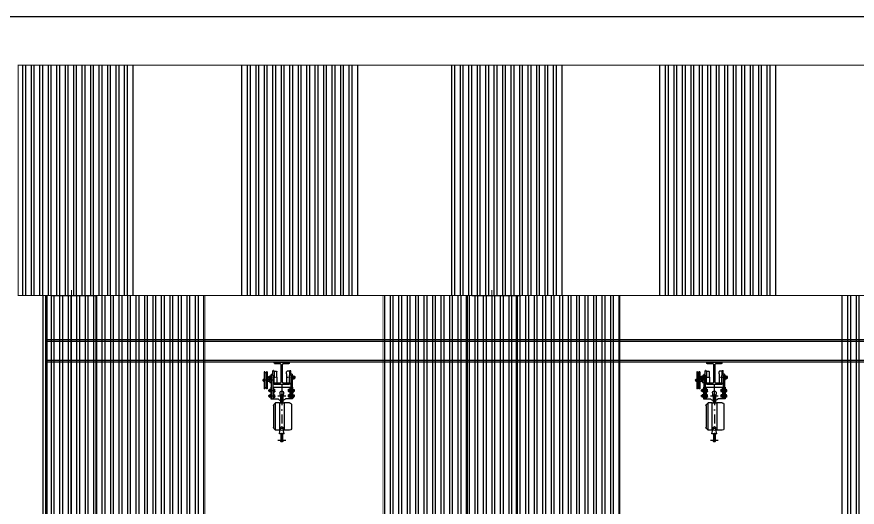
# Model space of a CAD drawing. Header units: inches. Extents: x 8618018 to 8935006, y 2431589 to 2567223.
# Drawn here: x 8806956 to 8816404, y 2505971 to 2511477 of the extents above; entities that cross this region are included whole.
import ezdxf

# ---------------------------------------------------------------- set-up
doc = ezdxf.new("R2010")
doc.units = ezdxf.units.IN
doc.header["$MEASUREMENT"] = 0
doc.linetypes.add('CENTER', pattern=[2, 1.25, -0.25, 0.25, -0.25])
doc.linetypes.add('DGN Style 4', pattern=[0.220024, 0.109943, -0.054972, 0.000137429, -0.054972])
for name, color, linetype, lineweight in [('22', 252, 'Continuous', 0), ('23', 252, 'Continuous', 0), ('CL', 252, 'CENTER', 5), ('DIM', 252, 'Continuous', 13)]:
    doc.layers.add(name, color=color, linetype=linetype, lineweight=lineweight)
doc.layers.add('Civil', color=252, linetype='Continuous')
doc.layers.add('SKID', color=252, linetype='Continuous')

# ---------------------------------------------------------------- blocks, each defined once
blk = doc.blocks.new('*U38')
at = {"layer": '22', "color": 6, "linetype": 'Continuous', "lineweight": -3}
for p, q in [((-0.012, -0.038), (-0.012, 0.048)), ((-0.012, 0.048), (0, 0.048)), ((0.012, 0.048), (0, 0.048)), ((0.012, 0.048), (0.012, -0.038)), ((-0.012, -0.037), (-0.007, -0.014)), ((0.012, -0.037), (0.007, -0.014))]:
    blk.add_line(p, q, dxfattribs=at)
for centre, major_axis, start_param, end_param in [((0, -0.038), (-0.0121, 0), 0, 3.141593), ((0, -0.015), (-0.00723, 0), 3.141593, 6.283185)]:
    blk.add_ellipse(centre, major_axis=major_axis, ratio=0.892895, start_param=start_param, end_param=end_param, dxfattribs=at)
blk = doc.blocks.new('*U39')
at = {"layer": '22', "color": 6, "linetype": 'Continuous', "lineweight": -3}
for p, q in [((-0.012, -0.038), (-0.012, 0.048)), ((-0.012, 0.048), (0, 0.048)), ((0.012, 0.048), (0, 0.048)), ((0.012, 0.048), (0.012, -0.038)), ((-0.012, -0.037), (-0.007, -0.014)), ((0.012, -0.037), (0.007, -0.014))]:
    blk.add_line(p, q, dxfattribs=at)
for centre, major_axis, start_param, end_param in [((0, -0.037), (-0.0121, 0), 0, 3.141593), ((0, -0.015), (-0.00723, 0), 3.141593, 6.283185)]:
    blk.add_ellipse(centre, major_axis=major_axis, ratio=0.892895, start_param=start_param, end_param=end_param, dxfattribs=at)
blk = doc.blocks.new('*U40')
at = {"layer": '22', "color": 6, "linetype": 'Continuous', "lineweight": -3}
for p, q in [((-0.108, 0.169), (-0.108, -0.125)), ((-0.086, 0.184), (-0.021, 0.184)), ((0.036, 0.186), (-0.021, 0.186)), ((-0.021, 0.186), (-0.021, -0.141)), ((0.036, 0.186), (0.036, -0.141)), ((0.036, 0.184), (0.081, 0.184)), ((0.081, 0.184), (0.095, 0.175)), ((0.081, -0.141), (0.081, 0.184)), ((0.107, 0.153), (0.107, -0.109)), ((-0.086, -0.141), (-0.021, -0.141)), ((-0.021, -0.186), (-0.01, -0.133)), ((-0.021, -0.186), (0.036, -0.186)), ((0.036, -0.186), (0.025, -0.133)), ((0.031, -0.141), (0.081, -0.141)), ((0.081, -0.141), (0.095, -0.131))]:
    blk.add_line(p, q, dxfattribs=at)
blk.add_circle((0.007, -0.123), 0.0203, dxfattribs=at)
for centre, major_axis, start_param, end_param in [((-0.086, 0.169), (0.022, 0), 1.570796, 3.141593), ((0.064, 0.153), (0.0439, 0), 0, 0.785398), ((-0.086, -0.125), (0.022, 0), 3.141593, 4.712389), ((0.064, -0.109), (0.0439, 0), 5.497787, 6.283185)]:
    blk.add_ellipse(centre, major_axis=major_axis, ratio=0.7, start_param=start_param, end_param=end_param, dxfattribs=at)
at = {"layer": '23', "color": 6, "linetype": 'DGN Style 4', "lineweight": -3}
for p, q in [((-0.04, 0.267), (0.055, 0.267)), ((0.007, 0.267), (0.007, -0.267)), ((-0.04, -0.267), (0.055, -0.267))]:
    blk.add_line(p, q, dxfattribs=at)
at = {"layer": '22', "color": 6, "linetype": 'Continuous', "lineweight": -3, "extrusion": (0, 0, -1), "rotation": 180}
blk.add_blockref('*U39', (-0.007, 0.234), dxfattribs=at)
at = {"layer": '22', "color": 6, "linetype": 'Continuous', "lineweight": -3}
blk.add_blockref('*U38', (0.007, -0.234), dxfattribs=at)
blk = doc.blocks.new('*U41')
at = {"layer": '22', "color": 6, "linetype": 'Continuous', "lineweight": -3}
for p, q in [((-0.012, -0.013), (-0.012, 0.013)), ((-0.009, 0.017), (0.001, 0.017)), ((0.001, 0.009), (-0.009, 0.009)), ((0.004, -0.013), (0.004, 0.013)), ((0.011, 0.01), (0.004, 0.01)), ((0.012, 0.009), (0.004, 0.009)), ((0.011, -0.01), (0.011, 0.01)), ((0.012, 0.009), (0.011, 0.01)), ((0.012, -0.009), (0.012, 0.009)), ((0.001, -0.009), (-0.009, -0.009)), ((-0.009, -0.017), (0.001, -0.017)), ((0.012, -0.009), (0.004, -0.009)), ((0.011, -0.01), (0.004, -0.01)), ((0.012, -0.009), (0.011, -0.01))]:
    blk.add_line(p, q, dxfattribs=at)
at = {"layer": '22', "color": 6, "linetype": 'Continuous', "lineweight": -3, "extrusion": (0, 0, -1)}
for centre, radius, start, end in [((-0.004, 0), 0.0164, 325.5383, 34.4617), ((0.008, 0.013), 0.00425, 289.559, 71.3335), ((0, -0.013), 0.00425, 109.559, 251.3335)]:
    blk.add_arc(centre, radius, start, end, dxfattribs=at)
at = {"layer": '22', "color": 6, "linetype": 'Continuous', "lineweight": -3}
for centre, radius, start, end in [((0, 0.013), 0.00425, 289.559, 71.3335), ((-0.012, 0), 0.0164, 325.5383, 34.4617), ((-0.008, -0.013), 0.00425, 109.559, 251.3335)]:
    blk.add_arc(centre, radius, start, end, dxfattribs=at)
blk = doc.blocks.new('*U42')
at = {"layer": '22', "color": 6, "linetype": 'Continuous', "lineweight": -3}
for p, q in [((-0.012, -0.013), (-0.012, 0.013)), ((-0.009, 0.017), (0.001, 0.017)), ((0.001, 0.009), (-0.009, 0.009)), ((0.004, -0.013), (0.004, 0.013)), ((0.011, 0.01), (0.004, 0.01)), ((0.012, 0.009), (0.004, 0.009)), ((0.011, -0.01), (0.011, 0.01)), ((0.012, 0.009), (0.011, 0.01)), ((0.012, -0.009), (0.012, 0.009)), ((0.001, -0.009), (-0.009, -0.009)), ((-0.009, -0.017), (0.001, -0.017)), ((0.012, -0.009), (0.004, -0.009)), ((0.011, -0.01), (0.004, -0.01)), ((0.012, -0.009), (0.011, -0.01))]:
    blk.add_line(p, q, dxfattribs=at)
at = {"layer": '22', "color": 6, "linetype": 'Continuous', "lineweight": -3, "extrusion": (0, 0, -1)}
for centre, radius, start, end in [((-0.004, 0), 0.0164, 325.5383, 34.4617), ((0.008, 0.013), 0.00425, 289.559, 71.3335), ((0, -0.013), 0.00425, 109.559, 251.3335)]:
    blk.add_arc(centre, radius, start, end, dxfattribs=at)
at = {"layer": '22', "color": 6, "linetype": 'Continuous', "lineweight": -3}
for centre, radius, start, end in [((0, 0.013), 0.00425, 289.559, 71.3335), ((-0.012, 0), 0.0164, 325.5383, 34.4617), ((-0.008, -0.013), 0.00425, 109.559, 251.3335)]:
    blk.add_arc(centre, radius, start, end, dxfattribs=at)
blk = doc.blocks.new('*U43')
at = {"layer": '22', "color": 6, "linetype": 'Continuous', "lineweight": -3}
for p, q in [((-0.016, 0.008), (-0.016, 0.011)), ((-0.016, 0.011), (0.016, 0.011)), ((-0.016, 0.008), (0.016, 0.008)), ((-0.014, 0.006), (-0.014, -0.002)), ((-0.007, -0.002), (-0.007, 0.006)), ((0.007, -0.002), (0.007, 0.006)), ((0.014, 0.006), (0.014, -0.002)), ((0.016, 0.008), (0.016, 0.011)), ((-0.011, -0.005), (0.011, -0.005)), ((-0.008, -0.01), (-0.008, -0.005)), ((-0.008, -0.01), (0.008, -0.01)), ((-0.007, -0.011), (-0.008, -0.01)), ((-0.007, -0.011), (-0.007, -0.005)), ((-0.007, -0.011), (0.007, -0.011)), ((0.007, -0.011), (0.007, -0.005)), ((0.007, -0.011), (0.008, -0.01)), ((0.008, -0.01), (0.008, -0.005))]:
    blk.add_line(p, q, dxfattribs=at)
for centre, radius, start, end in [((-0.011, 0.005), 0.0034, 19.559, 161.3335), ((0, 0.008), 0.0132, 235.5383, 304.4617), ((0.011, -0.001), 0.0034, 199.559, 341.3335)]:
    blk.add_arc(centre, radius, start, end, dxfattribs=at)
at = {"layer": '22', "color": 6, "linetype": 'Continuous', "lineweight": -3, "extrusion": (0, 0, -1)}
for centre, radius, start, end in [((0, -0.005), 0.0132, 55.5383, 124.4617), ((-0.011, 0.005), 0.0034, 19.559, 161.3335), ((0.011, -0.001), 0.0034, 199.559, 341.3335)]:
    blk.add_arc(centre, radius, start, end, dxfattribs=at)
blk = doc.blocks.new('*U44')
at = {"layer": '22', "color": 6, "linetype": 'Continuous', "lineweight": -3}
for p, q in [((-0.016, 0.008), (-0.016, 0.011)), ((-0.016, 0.011), (0.016, 0.011)), ((-0.016, 0.008), (0.016, 0.008)), ((-0.014, 0.006), (-0.014, -0.002)), ((-0.007, -0.002), (-0.007, 0.006)), ((0.007, -0.002), (0.007, 0.006)), ((0.014, 0.006), (0.014, -0.002)), ((0.016, 0.008), (0.016, 0.011)), ((-0.011, -0.005), (0.011, -0.005)), ((-0.008, -0.01), (-0.008, -0.005)), ((-0.008, -0.01), (0.008, -0.01)), ((-0.007, -0.011), (-0.008, -0.01)), ((-0.007, -0.011), (-0.007, -0.005)), ((-0.007, -0.011), (0.007, -0.011)), ((0.007, -0.011), (0.007, -0.005)), ((0.007, -0.011), (0.008, -0.01)), ((0.008, -0.01), (0.008, -0.005))]:
    blk.add_line(p, q, dxfattribs=at)
for centre, radius, start, end in [((-0.011, 0.005), 0.0034, 19.559, 161.3335), ((0, 0.008), 0.0132, 235.5383, 304.4617), ((0.011, -0.001), 0.0034, 199.559, 341.3335)]:
    blk.add_arc(centre, radius, start, end, dxfattribs=at)
at = {"layer": '22', "color": 6, "linetype": 'Continuous', "lineweight": -3, "extrusion": (0, 0, -1)}
for centre, radius, start, end in [((0, -0.005), 0.0132, 55.5383, 124.4617), ((-0.011, 0.005), 0.0034, 19.559, 161.3335), ((0.011, -0.001), 0.0034, 199.559, 341.3335)]:
    blk.add_arc(centre, radius, start, end, dxfattribs=at)
blk = doc.blocks.new('*U45')
at = {"layer": '22', "color": 6, "linetype": 'Continuous', "lineweight": -3}
for p, q in [((-0.016, 0.008), (-0.016, 0.011)), ((-0.016, 0.011), (0.016, 0.011)), ((-0.016, 0.008), (0.016, 0.008)), ((-0.014, 0.006), (-0.014, -0.002)), ((-0.007, -0.002), (-0.007, 0.006)), ((0.007, -0.002), (0.007, 0.006)), ((0.014, 0.006), (0.014, -0.002)), ((0.016, 0.008), (0.016, 0.011)), ((-0.011, -0.005), (0.011, -0.005)), ((-0.008, -0.01), (-0.008, -0.005)), ((-0.008, -0.01), (0.008, -0.01)), ((-0.007, -0.011), (-0.008, -0.01)), ((-0.007, -0.011), (-0.007, -0.005)), ((-0.007, -0.011), (0.007, -0.011)), ((0.007, -0.011), (0.007, -0.005)), ((0.007, -0.011), (0.008, -0.01)), ((0.008, -0.01), (0.008, -0.005))]:
    blk.add_line(p, q, dxfattribs=at)
for centre, radius, start, end in [((-0.011, 0.005), 0.0034, 19.559, 161.3335), ((0, 0.008), 0.0132, 235.5383, 304.4617), ((0.011, -0.001), 0.0034, 199.559, 341.3335)]:
    blk.add_arc(centre, radius, start, end, dxfattribs=at)
at = {"layer": '22', "color": 6, "linetype": 'Continuous', "lineweight": -3, "extrusion": (0, 0, -1)}
for centre, radius, start, end in [((0, -0.005), 0.0132, 55.5383, 124.4617), ((-0.011, 0.005), 0.0034, 19.559, 161.3335), ((0.011, -0.001), 0.0034, 199.559, 341.3335)]:
    blk.add_arc(centre, radius, start, end, dxfattribs=at)
blk = doc.blocks.new('*U46')
at = {"layer": '22', "color": 6, "linetype": 'Continuous', "lineweight": -3}
for p, q in [((-0.016, 0.008), (-0.016, 0.011)), ((-0.016, 0.011), (0.016, 0.011)), ((-0.016, 0.008), (0.016, 0.008)), ((-0.014, 0.006), (-0.014, -0.002)), ((-0.007, -0.002), (-0.007, 0.006)), ((0.007, -0.002), (0.007, 0.006)), ((0.014, 0.006), (0.014, -0.002)), ((0.016, 0.008), (0.016, 0.011)), ((-0.011, -0.005), (0.011, -0.005)), ((-0.008, -0.01), (-0.008, -0.005)), ((-0.008, -0.01), (0.008, -0.01)), ((-0.007, -0.011), (-0.008, -0.01)), ((-0.007, -0.011), (-0.007, -0.005)), ((-0.007, -0.011), (0.007, -0.011)), ((0.007, -0.011), (0.007, -0.005)), ((0.007, -0.011), (0.008, -0.01)), ((0.008, -0.01), (0.008, -0.005))]:
    blk.add_line(p, q, dxfattribs=at)
for centre, radius, start, end in [((-0.011, 0.005), 0.0034, 19.559, 161.3335), ((0, 0.008), 0.0132, 235.5383, 304.4617), ((0.011, -0.001), 0.0034, 199.559, 341.3335)]:
    blk.add_arc(centre, radius, start, end, dxfattribs=at)
at = {"layer": '22', "color": 6, "linetype": 'Continuous', "lineweight": -3, "extrusion": (0, 0, -1)}
for centre, radius, start, end in [((0, -0.005), 0.0132, 55.5383, 124.4617), ((-0.011, 0.005), 0.0034, 19.559, 161.3335), ((0.011, -0.001), 0.0034, 199.559, 341.3335)]:
    blk.add_arc(centre, radius, start, end, dxfattribs=at)
blk = doc.blocks.new('*U47')
at = {"layer": '22', "color": 6, "linetype": 'Continuous', "lineweight": -3}
for p, q in [((-0.014, -0.005), (-0.014, 0.006)), ((-0.011, 0.008), (0.011, 0.008)), ((-0.007, 0.006), (-0.007, -0.005)), ((0.007, 0.006), (0.007, -0.005)), ((0.014, -0.005), (0.014, 0.006)), ((-0.016, -0.005), (0.016, -0.005)), ((-0.016, -0.005), (-0.016, -0.008)), ((-0.016, -0.008), (0.016, -0.008)), ((0.016, -0.005), (0.016, -0.008))]:
    blk.add_line(p, q, dxfattribs=at)
blk.add_arc((-0.011, 0.005), 0.0034, 19.559, 161.3335, dxfattribs=at)
at = {"layer": '22', "color": 6, "linetype": 'Continuous', "lineweight": -3, "extrusion": (0, 0, -1)}
for centre, radius, start, end in [((0, -0.005), 0.0132, 55.5383, 124.4617), ((-0.011, 0.005), 0.0034, 19.559, 161.3335)]:
    blk.add_arc(centre, radius, start, end, dxfattribs=at)
blk = doc.blocks.new('*U48')
at = {"layer": '22', "color": 6, "linetype": 'Continuous', "lineweight": -3}
for p, q in [((-0.014, -0.005), (-0.014, 0.006)), ((-0.011, 0.008), (0.011, 0.008)), ((-0.007, 0.006), (-0.007, -0.005)), ((0.007, 0.006), (0.007, -0.005)), ((0.014, -0.005), (0.014, 0.006)), ((-0.016, -0.005), (0.016, -0.005)), ((-0.016, -0.005), (-0.016, -0.008)), ((-0.016, -0.008), (0.016, -0.008)), ((0.016, -0.005), (0.016, -0.008))]:
    blk.add_line(p, q, dxfattribs=at)
blk.add_arc((-0.011, 0.005), 0.0034, 19.559, 161.3335, dxfattribs=at)
at = {"layer": '22', "color": 6, "linetype": 'Continuous', "lineweight": -3, "extrusion": (0, 0, -1)}
for centre, radius, start, end in [((0, -0.005), 0.0132, 55.5383, 124.4617), ((-0.011, 0.005), 0.0034, 19.559, 161.3335)]:
    blk.add_arc(centre, radius, start, end, dxfattribs=at)
blk = doc.blocks.new('*U49')
at = {"layer": '22', "color": 6, "linetype": 'Continuous', "lineweight": -3}
for p, q in [((-0.014, -0.005), (-0.014, 0.006)), ((-0.011, 0.008), (0.011, 0.008)), ((-0.007, 0.006), (-0.007, -0.005)), ((0.007, 0.006), (0.007, -0.005)), ((0.014, -0.005), (0.014, 0.006)), ((-0.016, -0.005), (0.016, -0.005)), ((-0.016, -0.005), (-0.016, -0.008)), ((-0.016, -0.008), (0.016, -0.008)), ((0.016, -0.005), (0.016, -0.008))]:
    blk.add_line(p, q, dxfattribs=at)
blk.add_arc((-0.011, 0.005), 0.0034, 19.559, 161.3335, dxfattribs=at)
at = {"layer": '22', "color": 6, "linetype": 'Continuous', "lineweight": -3, "extrusion": (0, 0, -1)}
for centre, radius, start, end in [((0, -0.005), 0.0132, 55.5383, 124.4617), ((-0.011, 0.005), 0.0034, 19.559, 161.3335)]:
    blk.add_arc(centre, radius, start, end, dxfattribs=at)
blk = doc.blocks.new('*U50')
at = {"layer": '22', "color": 6, "linetype": 'Continuous', "lineweight": -3}
for p, q in [((-0.014, -0.005), (-0.014, 0.006)), ((-0.011, 0.008), (0.011, 0.008)), ((-0.007, 0.006), (-0.007, -0.005)), ((0.007, 0.006), (0.007, -0.005)), ((0.014, -0.005), (0.014, 0.006)), ((-0.016, -0.005), (0.016, -0.005)), ((-0.016, -0.005), (-0.016, -0.008)), ((-0.016, -0.008), (0.016, -0.008)), ((0.016, -0.005), (0.016, -0.008))]:
    blk.add_line(p, q, dxfattribs=at)
blk.add_arc((-0.011, 0.005), 0.0034, 19.559, 161.3335, dxfattribs=at)
at = {"layer": '22', "color": 6, "linetype": 'Continuous', "lineweight": -3, "extrusion": (0, 0, -1)}
for centre, radius, start, end in [((0, -0.005), 0.0132, 55.5383, 124.4617), ((-0.011, 0.005), 0.0034, 19.559, 161.3335)]:
    blk.add_arc(centre, radius, start, end, dxfattribs=at)
blk = doc.blocks.new('*U51')
at = {"layer": '22', "color": 6, "linetype": 'Continuous', "lineweight": -3}
for p, q in [((-0.014, 0.007), (-0.014, 0.01)), ((0.014, 0.01), (-0.014, 0.01)), ((0.014, 0.007), (-0.014, 0.007)), ((-0.011, -0.001), (-0.011, 0.005)), ((-0.005, -0.001), (-0.005, 0.005)), ((0.005, -0.001), (0.005, 0.005)), ((0.011, -0.001), (0.011, 0.005)), ((0.014, 0.007), (0.014, 0.01)), ((0.008, -0.003), (-0.008, -0.003)), ((-0.006, -0.003), (-0.006, -0.008)), ((0.006, -0.003), (0.006, -0.008))]:
    blk.add_line(p, q, dxfattribs=at)
blk.add_arc((0, -0.003), 0.00981, 56.8169, 123.1831, dxfattribs=at)
at = {"layer": '22', "color": 6, "linetype": 'Continuous', "lineweight": -3, "extrusion": (0, 0, -1)}
for centre, radius, start, end in [((0, 0.004), 0.0138, 244.2912, 295.7088), ((0, 0.007), 0.00981, 236.8169, 303.1831)]:
    blk.add_arc(centre, radius, start, end, dxfattribs=at)
for centre, major_axis, end_param in [((-0.008, 0.004), (0, 0.00342), 7.291173), ((0.008, 0.001), (0, -0.00342), 7.283812)]:
    blk.add_ellipse(centre, major_axis=major_axis, ratio=0.967017, start_param=5.260821, end_param=end_param, dxfattribs=at)
at = {"layer": '22', "color": 6, "linetype": 'Continuous', "lineweight": -3}
for centre, major_axis, end_param in [((0.008, 0.004), (0, 0.00342), 7.282603), ((-0.008, 0.001), (0, -0.00342), 7.289975)]:
    blk.add_ellipse(centre, major_axis=major_axis, ratio=0.967017, start_param=5.260821, end_param=end_param, dxfattribs=at)
blk = doc.blocks.new('A$C341E6962')
at = {"layer": '22', "color": 6, "linetype": 'Continuous', "lineweight": -3}
for p, q in [((-2.29, 2.59), (-2.48, 2.59)), ((-2.48, 2.59), (-2.48, 1.71)), ((-2.29, 2.89), (-2.29, -2.58)), ((-2.29, 2.89), (-1.97, 2.89)), ((-1.97, 2.6), (-1.97, 3.62)), ((-1.97, 2.63), (-1.97, -2.58)), ((-1.83, 3.67), (-1.9, 3.67)), ((-1.75, 3.62), (-1.68, 3.39)), ((-1.74, 3.57), (-1.18, 3.52)), ((-1.68, 3.39), (-1.68, 2.6)), ((-1.68, 1.06), (-1.68, 2.6)), ((-1.05, 2.97), (-1.05, 3.42)), ((-1.05, 2.97), (-1.05, 1.03)), ((1.08, 2.24), (1.08, 3.42)), ((1.08, 2.24), (1.08, 1.03)), ((1.76, 3.57), (1.2, 3.52)), ((1.78, 3.62), (1.71, 3.39)), ((1.71, 3.39), (1.71, 2.24)), ((1.71, 1.06), (1.71, 2.24)), ((1.85, 3.67), (1.93, 3.67)), ((2, 2.6), (2, 3.62)), ((2.31, 2.89), (2, 2.89)), ((2, 2.63), (2, -2.58)), ((2.31, 2.89), (2.31, -2.58)), ((2.31, 2.59), (2.51, 2.59)), ((2.51, 2.59), (2.51, 1.71)), ((3.24, 3.38), (3.4, 3.38)), ((3.24, 3.38), (3.24, -0.35)), ((3.4, 3.38), (3.4, -0.35)), ((3.71, 3.38), (3.71, -0.35)), ((3.71, 3.38), (3.86, 3.38)), ((3.86, 3.38), (3.86, -0.35)), ((-2.29, 1.71), (-2.48, 1.71)), ((-2.4, 0), (-2.4, -2.58)), ((-2.29, 0), (-2.4, 0)), ((-1.83, 0.78), (-1.9, 0.78)), ((-1.78, 0), (-1.78, -2.58)), ((-1.75, 0.83), (-1.68, 1.06)), ((-1.74, 0.88), (-1.18, 0.93)), ((1.76, 0.88), (1.2, 0.93)), ((1.78, 0.83), (1.71, 1.06)), ((1.8, 0), (1.8, -2.58)), ((1.85, 0.78), (1.93, 0.78)), ((2.31, 1.71), (2.51, 1.71)), ((2.62, 1.05), (2.31, 1.05)), ((2.31, 0), (2.42, 0)), ((2.42, 0), (2.42, -2.58)), ((2.62, 1.17), (2.62, 1.79)), ((2.62, 1.17), (2.62, 1.05)), ((3.24, 1.76), (2.75, 1.81)), ((2.77, 1.28), (2.77, 1.8)), ((3.24, 1.32), (2.77, 1.28)), ((2, 0), (-1.97, 0)), ((-0.42, -1.25), (-0.42, -1.52)), ((0.42, -1.25), (0.42, -1.52)), ((3.24, -0.35), (3.4, -0.35)), ((3.71, -0.35), (3.86, -0.35)), ((-2.4, -2.58), (-0.79, -2.58)), ((2.42, -2.58), (0.79, -2.58))]:
    blk.add_line(p, q, dxfattribs=at)
blk.add_arc((0, -1.25), 0.415, 0, 180, dxfattribs=at)
at = {"layer": '22', "color": 6, "linetype": 'Continuous', "lineweight": -3, "extrusion": (0, 0, -1)}
blk.add_arc((0, -1.52), 0.415, 180, 0, dxfattribs=at)
for centre, major_axis, ratio, start_param, end_param in [((-1.9, 3.62), (0.0744, 0), 0.7, 3.141593, 4.712389), ((-1.83, 3.62), (0.0744, 0), 0.7, 4.712389, 6.283185), ((-1.2, 3.42), (0.149, 0), 0.7, 4.885287, 6.283185), ((1.23, 1.03), (-0.149, 0), 0.7, 4.885287, 6.283185), ((1.85, 0.83), (-0.0744, 0), 0.7, 4.712389, 6.283185), ((1.93, 0.83), (-0.0744, 0), 0.7, 3.141593, 4.712389), ((3.55, -0.24), (0.156, 0), 0.7, 3.141593, 6.283185), ((-0.25, -2.17), (-1.22, 0), 0.655824, 3.68244, 4.304891)]:
    blk.add_ellipse(centre, major_axis=major_axis, ratio=ratio, start_param=start_param, end_param=end_param, dxfattribs=at)
at = {"layer": '22', "color": 6, "linetype": 'Continuous', "lineweight": -3}
for centre, major_axis, ratio, start_param, end_param in [((1.23, 3.42), (-0.149, 0), 0.7, 4.885287, 6.283185), ((1.85, 3.62), (-0.0744, 0), 0.7, 4.712389, 6.283185), ((1.93, 3.62), (-0.0744, 0), 0.7, 3.141593, 4.712389), ((3.55, 3.27), (0.156, 0), 0.7, 3.141593, 6.283185), ((-1.9, 0.83), (0.0744, 0), 0.7, 3.141593, 4.712389), ((-1.83, 0.83), (0.0744, 0), 0.7, 4.712389, 6.283185), ((-1.2, 1.03), (0.149, 0), 0.7, 4.885287, 6.283185), ((2.78, 1.17), (0.156, 0), 0.7, 1.656791, 3.141593), ((0.25, -2.17), (1.22, 0), 0.655824, 3.68244, 4.304891)]:
    blk.add_ellipse(centre, major_axis=major_axis, ratio=ratio, start_param=start_param, end_param=end_param, dxfattribs=at)
at = {"layer": '23', "color": 6, "linetype": 'DGN Style 4', "lineweight": -3}
for p, q in [((-2.93, 2.15), (-1.05, 2.15)), ((1.08, 2.15), (2.96, 2.15)), ((0, 0.67), (0, -1.94)), ((2, 1.54), (4.21, 1.54)), ((-2.81, -0.73), (-1.48, -0.73)), ((2.84, -0.73), (1.51, -0.73)), ((-2.81, -1.94), (-1.48, -1.94)), ((2.84, -1.94), (1.51, -1.94))]:
    blk.add_line(p, q, dxfattribs=at)
at = {"layer": '22', "color": 6, "linetype": 'Continuous', "lineweight": -3, "extrusion": (0, 0, -1), "xscale": 18.45472440944881, "yscale": 18.45472440944881, "zscale": 18.45472440944881}
blk.add_blockref('*U42', (2.71, 2.15), dxfattribs=at)
at = {"layer": '22', "color": 6, "linetype": 'Continuous', "lineweight": -3, "xscale": 18.45472440944881, "yscale": 18.45472440944881, "zscale": 18.45472440944881}
for name, p in [('*U41', (2.73, 2.15)), ('*U40', (-0.14, -6.88))]:
    blk.add_blockref(name, p, dxfattribs=at)
at = {"layer": '22', "color": 6, "linetype": 'Continuous', "lineweight": -3, "xscale": 18.45472440944883, "yscale": 18.45472440944883, "zscale": 18.45472440944883, "rotation": 90}
for name, p in [('*U51', (4.04, 1.54)), ('*U49', (1.66, -0.73)), ('*U50', (1.66, -1.94)), ('*U44', (2.63, -0.73)), ('*U43', (2.63, -1.94))]:
    blk.add_blockref(name, p, dxfattribs=at)
at = {"layer": '22', "color": 6, "linetype": 'Continuous', "lineweight": -3, "extrusion": (0, 0, -1), "xscale": 18.45472440944883, "yscale": 18.45472440944883, "zscale": 18.45472440944883, "rotation": 90}
for name, p in [('*U46', (2.6, -0.73)), ('*U45', (2.6, -1.94)), ('*U48', (1.63, -0.73)), ('*U47', (1.63, -1.94))]:
    blk.add_blockref(name, p, dxfattribs=at)

msp = doc.modelspace()

# ---------------------------------------------------------------- hatches: boundary and pattern name
at = {"layer": 'SKID'}
h = msp.add_hatch(dxfattribs=at)
h.set_pattern_fill('ANSI32', color=256, scale=10, angle=45)
h.set_pattern_definition([(90, (109748.31, 66878.085), (-95.25, 0), []), (90, (109780.06, 66909.835), (-95.25, 0), [])])
h.paths.add_polyline_path([(8806972.5, 2510935.1), (8808294.3, 2510935.1), (8808294.3, 2508347.9), (8806972.5, 2508347.9)])
h = msp.add_hatch(dxfattribs=at)
h.set_pattern_fill('ANSI32', color=256, scale=10, angle=45)
h.set_pattern_definition([(90, (121130.88, 66878.085), (-95.25, 0), []), (90, (121162.63, 66909.835), (-95.25, 0), [])])
h.paths.add_polyline_path([(8809468.1, 2510935.1), (8810789.9, 2510935.1), (8810789.9, 2508347.9), (8809468.1, 2508347.9)])
h = msp.add_hatch(dxfattribs=at)
h.set_pattern_fill('ANSI32', color=256, scale=10, angle=45)
h.set_pattern_definition([(90, (118761.57, 66878.085), (-95.25, 0), []), (90, (118793.32, 66909.835), (-95.25, 0), [])])
h.paths.add_polyline_path([(8811787.4, 2510935.1), (8813109.2, 2510935.1), (8813109.2, 2508347.9), (8811787.4, 2508347.9)])
h = msp.add_hatch(dxfattribs=at)
h.set_pattern_fill('ANSI32', color=256, scale=10, angle=45)
h.set_pattern_definition([(90, (116877.35, 66878.085), (-95.25, 0), []), (90, (116909.1, 66909.835), (-95.25, 0), [])])
h.paths.add_polyline_path([(8814171.7, 2510935.1), (8815493.4, 2510935.1), (8815493.4, 2508347.9), (8814171.7, 2508347.9)])
h = msp.add_hatch(dxfattribs=at)
h.set_pattern_fill('ANSI32', color=256, scale=10, angle=45)
h.set_pattern_definition([(90, (61395.93, 131435.61), (-95.25, 0), []), (90, (61427.68, 131467.36), (-95.25, 0), [])])
h.paths.add_polyline_path([(8813735, 2508347.9), (8811072.5, 2508347.9), (8811072.5, 2501847.9), (8809072.5, 2501847.9), (8809072.5, 2508347.9), (8807247.5, 2508347.9), (8807247.5, 2500847.9), (8822347.5, 2500847.9), (8822347.5, 2508347.9), (8821097.5, 2508347.9), (8821097.5, 2501847.9), (8818597.5, 2501847.9), (8818597.5, 2508347.9), (8816235, 2508347.9), (8816235, 2501847.9), (8813735, 2501847.9)])

# ---------------------------------------------------------------- linework, layer by layer
msp.add_line((8934161.6, 2511476.7), (8793889.1, 2511476.7))
at = {"layer": 'Civil'}
for p, q in [((8807297.5, 2501347.9), (8807297.5, 2508347.9)), ((8807347.5, 2508347.9), (8807847.5, 2508347.9)), ((8807847.5, 2500847.9), (8807847.5, 2508347.9)), ((8812022.5, 2500847.9), (8812022.5, 2508347.9)), ((8812072.5, 2508347.9), (8812622.5, 2508347.9)), ((8812572.5, 2500847.9), (8812572.5, 2508347.9))]:
    msp.add_line(p, q, dxfattribs=at)
at = {"layer": 'CL', "ltscale": 3}
for p, q in [((8807572.5, 2508409.1), (8807572.5, 2500728)), ((8812297.5, 2508409.1), (8812297.5, 2494073.6))]:
    msp.add_line(p, q, dxfattribs=at)
at = {"layer": 'SKID'}
for p, q in [((8822297.5, 2507847.8), (8807297.5, 2507847.8)), ((8822297.5, 2507829.5), (8807297.5, 2507829.5)), ((8822297.5, 2507616.1), (8807297.5, 2507616.1)), ((8822297.5, 2507597.9), (8807297.5, 2507597.9))]:
    msp.add_line(p, q, dxfattribs=at)
at = {"layer": 'SKID', "const_width": 10}
msp.add_lwpolyline([(8806972.5, 2510935.1), (8822622.5, 2510935.1), (8822622.5, 2508347.9), (8806972.5, 2508347.9)], close=True, dxfattribs=at)
for points in [[(8822347.5, 2500847.9), (8807247.5, 2500847.9), (8807247.5, 2508347.9)], [(8809072.5, 2508347.9), (8809072.5, 2501847.9), (8811072.5, 2501847.9), (8811072.5, 2508347.9)], [(8813735, 2508347.9), (8813735, 2501847.9), (8816235, 2501847.9), (8816235, 2508347.9)]]:
    msp.add_lwpolyline(points, dxfattribs=at)
at = {"layer": 'SKID'}
for points in [[(8809858, 2507579.6, -0.300565), (8809850.4, 2507592.3), (8809850.4, 2507597.9), (8810019.6, 2507597.8), (8810019.6, 2507592.2, -0.300565), (8810012, 2507579.5), (8809952.5, 2507579.6, 0.414214), (8809940.8, 2507567.9), (8809940.8, 2507377.8, 0.414214), (8809952.5, 2507366.1), (8810012, 2507366.1, -0.414214), (8810019.6, 2507358.5), (8810019.6, 2507347.9), (8809850.4, 2507347.9), (8809850.4, 2507358.5, -0.414214), (8809858, 2507366.1), (8809917.5, 2507366.1, 0.414214), (8809929.2, 2507377.8), (8809929.2, 2507567.9, 0.414214), (8809917.5, 2507579.6)], [(8814720.5, 2507579.6, -0.300565), (8814712.9, 2507592.3), (8814712.9, 2507597.9), (8814882.1, 2507597.8), (8814882.1, 2507592.2, -0.300565), (8814874.4, 2507579.5), (8814815, 2507579.6, 0.414214), (8814803.3, 2507567.9), (8814803.3, 2507377.8, 0.414214), (8814815, 2507366.1), (8814874.4, 2507366.1, -0.414214), (8814882.1, 2507358.5), (8814882.1, 2507347.9), (8814712.9, 2507347.9), (8814712.9, 2507358.5, -0.414214), (8814720.5, 2507366.1), (8814780, 2507366.1, 0.414214), (8814791.6, 2507377.8), (8814791.6, 2507567.9, 0.414214), (8814780, 2507579.6)]]:
    msp.add_lwpolyline(points, format="xyb", close=True, dxfattribs=at)

# ---------------------------------------------------------------- block references
at = {"layer": 'DIM', "xscale": -50.8, "yscale": 50.8, "zscale": 50.8}
for p in [(8809935, 2507317.6), (8814797.5, 2507317.6)]:
    msp.add_blockref('A$C341E6962', p, dxfattribs=at)

doc.saveas('drawing.dxf')
